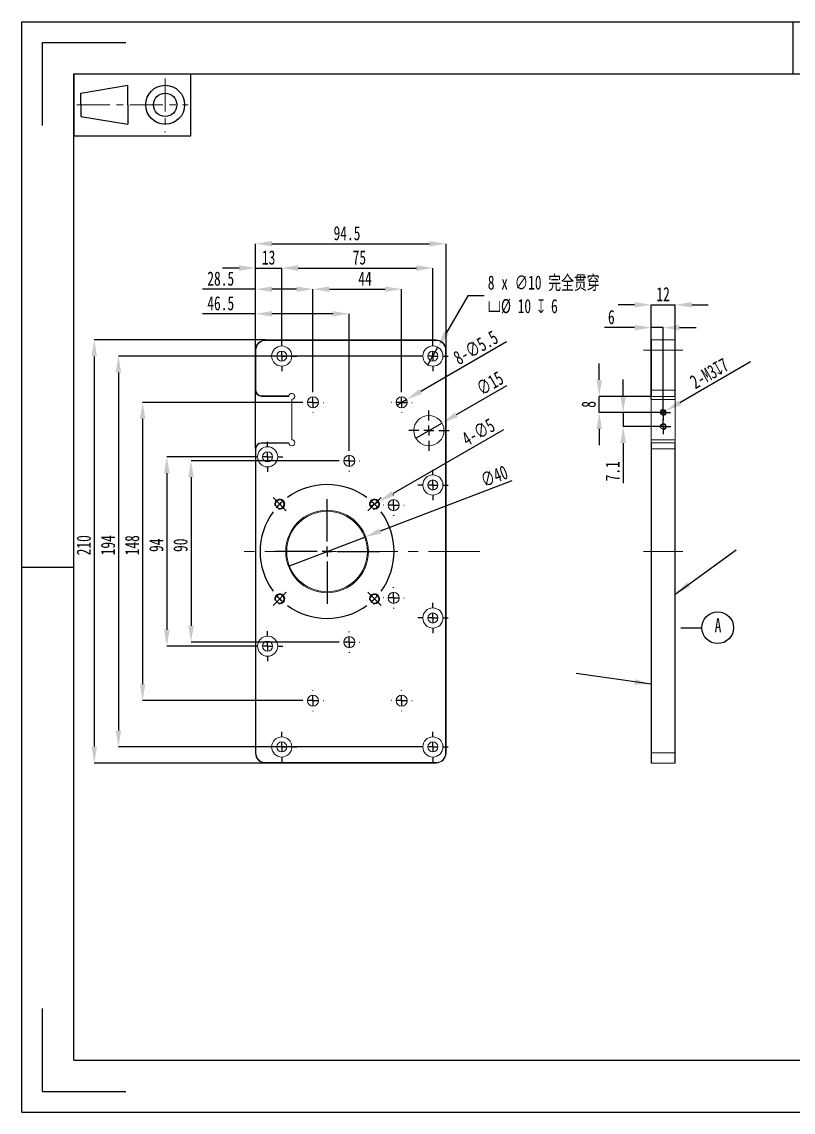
# Model space of a CAD drawing. Header units: millimetres. Extents: x 343 to 726, y -2 to 269.
# Drawn here: x 343.3 to 534.6, y -2 to 268.6 of the extents above; entities that cross this region are included whole.
import ezdxf

# ---------------------------------------------------------------- set-up
doc = ezdxf.new("R2010")
doc.units = ezdxf.units.MM
doc.header["$PDSIZE"] = -1
doc.linetypes.add('CENTER', pattern=[10.16, 6.35, -1.27, 1.27, -1.27])
doc.linetypes.add('CENTERX2', pattern=[20.32, 12.7, -2.54, 2.54, -2.54])
doc.layers.add('DEFAULT_1', color=7, linetype='CENTER', lineweight=18)
doc.layers.add('图框', color=7, linetype='Continuous')
doc.styles.add('SLDTEXTSTYLE4', font='TXT', dxfattribs={"width": 0.7})
doc.dimstyles.new('SLDDIMSTYLE0', dxfattribs={"dimtxt": 3.5, "dimasz": 4.08, "dimexe": 0, "dimexo": 0.0625, "dimgap": 0.875, "dimtad": 2, "dimdec": 1, "dimlfac": 2, "dimrnd": 1e-09, "dimzin": 12, "dimdsep": 46, "dimtxsty": 'SLDTEXTSTYLE4', "dimsah": 1, "dimcen": 0.09, "dimadec": 0, "dimazin": 3, "dimtfac": 1, "dimtdec": 1, "dimtofl": 0, "dimtmove": 0, "dimatfit": 3, "dimfxl": 1, "dimfrac": 2, "dimtolj": 1, "dimtzin": 12, "dimarcsym": 0})
doc.dimstyles.new('SLDDIMSTYLE1', dxfattribs={"dimtxt": 3.5, "dimasz": 4.08, "dimexe": 0, "dimexo": 0.0625, "dimgap": 0.875, "dimtad": 2, "dimdec": 1, "dimlfac": 2, "dimrnd": 1e-09, "dimzin": 12, "dimdsep": 46, "dimtxsty": 'SLDTEXTSTYLE4', "dimsah": 1, "dimcen": 0.09, "dimadec": 0, "dimazin": 3, "dimtfac": 1, "dimtdec": 1, "dimtmove": 0, "dimatfit": 0, "dimfxl": 1, "dimfrac": 2, "dimtolj": 1, "dimtzin": 12, "dimarcsym": 0})
doc.dimstyles.new('SLDDIMSTYLE2', dxfattribs={"dimtxt": 3.5, "dimasz": 4.08, "dimexe": 0, "dimexo": 0.0625, "dimgap": 0.875, "dimtad": 0, "dimtih": 1, "dimtoh": 1, "dimdec": 6, "dimlfac": 2, "dimrnd": 1e-09, "dimzin": 12, "dimdsep": 46, "dimtxsty": 'SLDTEXTSTYLE4', "dimblk1": 'NONE', "dimsah": 1, "dimcen": 0, "dimadec": 0, "dimazin": 3, "dimtfac": 1, "dimtdec": 1, "dimtmove": 0, "dimatfit": 3, "dimldrblk": 'NONE', "dimfxl": 1, "dimfrac": 2, "dimtolj": 1, "dimtzin": 12, "dimarcsym": 0})
doc.dimstyles.new('SLDDIMSTYLE3', dxfattribs={"dimtxt": 3.5, "dimasz": 4.08, "dimexe": 0, "dimexo": 0.0625, "dimgap": 0.875, "dimtad": 2, "dimdec": 1, "dimlfac": 2, "dimrnd": 1e-09, "dimzin": 12, "dimdsep": 46, "dimtxsty": 'SLDTEXTSTYLE4', "dimblk1": 'NONE', "dimsah": 1, "dimcen": 0, "dimadec": 0, "dimazin": 3, "dimtfac": 1, "dimtdec": 1, "dimtmove": 0, "dimatfit": 3, "dimldrblk": 'NONE', "dimfxl": 1, "dimfrac": 2, "dimtolj": 1, "dimtzin": 12, "dimarcsym": 0})
doc.dimstyles.new('SLDDIMSTYLE4', dxfattribs={"dimtxt": 3.5, "dimasz": 4.08, "dimexe": 0, "dimexo": 0.0625, "dimgap": 0.875, "dimtad": 2, "dimdec": 1, "dimlfac": 2, "dimrnd": 1e-09, "dimzin": 12, "dimdsep": 46, "dimtxsty": 'SLDTEXTSTYLE4', "dimblk1": 'NONE', "dimsah": 1, "dimcen": 0, "dimadec": 0, "dimazin": 3, "dimtfac": 1, "dimtdec": 1, "dimtmove": 0, "dimatfit": 3, "dimldrblk": 'NONE', "dimfxl": 1, "dimfrac": 2, "dimtolj": 1, "dimtzin": 12, "dimarcsym": 0})
doc.dimstyles.new('SLDDIMSTYLE5', dxfattribs={"dimtxt": 3.5, "dimasz": 4.08, "dimexe": 0, "dimexo": 0.0625, "dimgap": 0.875, "dimtad": 2, "dimdec": 1, "dimlfac": 2, "dimrnd": 1e-09, "dimzin": 12, "dimdsep": 46, "dimtxsty": 'SLDTEXTSTYLE4', "dimblk1": 'NONE', "dimsah": 1, "dimcen": 0, "dimadec": 0, "dimazin": 3, "dimtfac": 1, "dimtdec": 1, "dimtmove": 0, "dimatfit": 3, "dimldrblk": 'NONE', "dimfxl": 1, "dimfrac": 2, "dimtolj": 1, "dimtzin": 12, "dimarcsym": 0})
doc.dimstyles.new('SLDDIMSTYLE7', dxfattribs={"dimtxt": 0.18, "dimasz": 4.08, "dimexe": 0, "dimexo": 0.0625, "dimgap": 0, "dimtad": 0, "dimtih": 1, "dimtoh": 1, "dimdec": 0, "dimrnd": 1e-09, "dimzin": 0, "dimdsep": 46, "dimtxsty": 'Standard', "dimsah": 1, "dimcen": 0.09, "dimadec": 0, "dimazin": 0, "dimtfac": 4.08, "dimtdec": 0, "dimtofl": 0, "dimtmove": 0, "dimatfit": 3, "dimfxl": 1, "dimfrac": 2, "dimtolj": 1, "dimtzin": 0, "dimarcsym": 0})

# ---------------------------------------------------------------- blocks, each defined once
blk = doc.blocks.new('_D')
at = {"layer": 'Defpoints', "color": 0, "transparency": 16777216}
for p in [(448.49, 213.52), (448.49, 187.14), (401.24, 162.64)]:
    blk.add_point(p, dxfattribs=at)
at = {"layer": '图框', "color": 0, "lineweight": -2, "transparency": 16777216}
for p, q in [((401.24, 162.7), (401.24, 213.52)), ((405.32, 213.52), (444.41, 213.52)), ((448.49, 187.2), (448.49, 213.52))]:
    blk.add_line(p, q, dxfattribs=at)
at = {"layer": '图框', "color": 0, "transparency": 16777216}
for points in [[(405.32, 214.2), (405.32, 212.84), (401.24, 213.52)], [(444.41, 214.2), (444.41, 212.84), (448.49, 213.52)]]:
    blk.add_solid(points, dxfattribs=at)
at = {"layer": '图框', "color": 0, "transparency": 16777216, "insert": (423.93, 217.89), "char_height": 3.5, "attachment_point": 2, "style": 'SLDTEXTSTYLE4'}
blk.add_mtext('\\A1;94.5', dxfattribs=at)
blk = doc.blocks.new('_D_1')
at = {"layer": 'Defpoints', "color": 0, "transparency": 16777216}
for p in [(403.74, 189.64), (361.24, 84.64), (403.74, 84.64)]:
    blk.add_point(p, dxfattribs=at)
at = {"layer": '图框', "color": 0, "lineweight": -2, "transparency": 16777216}
for p, q in [((403.68, 189.64), (361.24, 189.64)), ((361.24, 185.56), (361.24, 88.72)), ((403.68, 84.64), (361.24, 84.64))]:
    blk.add_line(p, q, dxfattribs=at)
at = {"layer": '图框', "color": 0, "transparency": 16777216}
for points in [[(360.56, 185.56), (361.92, 185.56), (361.24, 189.64)], [(360.56, 88.72), (361.92, 88.72), (361.24, 84.64)]]:
    blk.add_solid(points, dxfattribs=at)
at = {"layer": '图框', "color": 0, "transparency": 16777216, "insert": (356.87, 138.69), "char_height": 3.5, "attachment_point": 2, "rotation": 90, "style": 'SLDTEXTSTYLE4'}
blk.add_mtext('\\A1;210', dxfattribs=at)
blk = doc.blocks.new('_D_2')
at = {"layer": 'Defpoints', "color": 0, "transparency": 16777216}
for p in [(441.49, 185.64), (367.24, 88.64), (441.49, 88.64)]:
    blk.add_point(p, dxfattribs=at)
at = {"layer": '图框', "color": 0, "lineweight": -2, "transparency": 16777216}
for p, q in [((441.43, 185.64), (367.24, 185.64)), ((367.24, 181.56), (367.24, 92.72)), ((441.43, 88.64), (367.24, 88.64))]:
    blk.add_line(p, q, dxfattribs=at)
at = {"layer": '图框', "color": 0, "transparency": 16777216}
for points in [[(366.56, 181.56), (367.92, 181.56), (367.24, 185.64)], [(366.56, 92.72), (367.92, 92.72), (367.24, 88.64)]]:
    blk.add_solid(points, dxfattribs=at)
at = {"layer": '图框', "color": 0, "transparency": 16777216, "insert": (362.87, 138.69), "char_height": 3.5, "attachment_point": 2, "rotation": 90, "style": 'SLDTEXTSTYLE4'}
blk.add_mtext('\\A1;194', dxfattribs=at)
blk = doc.blocks.new('_D_3')
at = {"layer": 'Defpoints', "color": 0, "transparency": 16777216}
for p in [(400.49, 160.64), (379.24, 113.64), (400.49, 113.64)]:
    blk.add_point(p, dxfattribs=at)
at = {"layer": '图框', "color": 0, "lineweight": -2, "transparency": 16777216}
for p, q in [((400.43, 160.64), (379.24, 160.64)), ((379.24, 156.56), (379.24, 117.72)), ((400.43, 113.64), (379.24, 113.64))]:
    blk.add_line(p, q, dxfattribs=at)
at = {"layer": '图框', "color": 0, "transparency": 16777216}
for points in [[(378.56, 156.56), (379.92, 156.56), (379.24, 160.64)], [(378.56, 117.72), (379.92, 117.72), (379.24, 113.64)]]:
    blk.add_solid(points, dxfattribs=at)
at = {"layer": '图框', "color": 0, "transparency": 16777216, "insert": (374.87, 138.69), "char_height": 3.5, "attachment_point": 2, "rotation": 90, "style": 'SLDTEXTSTYLE4'}
blk.add_mtext('\\A1;94', dxfattribs=at)
blk = doc.blocks.new('_D_4')
at = {"layer": 'Defpoints', "color": 0, "transparency": 16777216}
for p in [(412.87, 174.14), (373.24, 100.14), (412.87, 100.14)]:
    blk.add_point(p, dxfattribs=at)
at = {"layer": '图框', "color": 0, "lineweight": -2, "transparency": 16777216}
for p, q in [((412.8, 174.14), (373.24, 174.14)), ((373.24, 170.06), (373.24, 104.22)), ((412.8, 100.14), (373.24, 100.14))]:
    blk.add_line(p, q, dxfattribs=at)
at = {"layer": '图框', "color": 0, "transparency": 16777216}
for points in [[(372.56, 170.06), (373.92, 170.06), (373.24, 174.14)], [(372.56, 104.22), (373.92, 104.22), (373.24, 100.14)]]:
    blk.add_solid(points, dxfattribs=at)
at = {"layer": '图框', "color": 0, "transparency": 16777216, "insert": (368.87, 138.69), "char_height": 3.5, "attachment_point": 2, "rotation": 90, "style": 'SLDTEXTSTYLE4'}
blk.add_mtext('\\A1;148', dxfattribs=at)
blk = doc.blocks.new('_D_5')
at = {"layer": 'Defpoints', "color": 0, "transparency": 16777216}
for p in [(421.87, 159.64), (385.24, 114.64), (421.87, 114.64)]:
    blk.add_point(p, dxfattribs=at)
at = {"layer": '图框', "color": 0, "lineweight": -2, "transparency": 16777216}
for p, q in [((421.8, 159.64), (385.24, 159.64)), ((385.24, 155.56), (385.24, 118.72)), ((421.8, 114.64), (385.24, 114.64))]:
    blk.add_line(p, q, dxfattribs=at)
at = {"layer": '图框', "color": 0, "transparency": 16777216}
for points in [[(384.56, 155.56), (385.92, 155.56), (385.24, 159.64)], [(384.56, 118.72), (385.92, 118.72), (385.24, 114.64)]]:
    blk.add_solid(points, dxfattribs=at)
at = {"layer": '图框', "color": 0, "transparency": 16777216, "insert": (380.87, 138.69), "char_height": 3.5, "attachment_point": 2, "rotation": 90, "style": 'SLDTEXTSTYLE4'}
blk.add_mtext('\\A1;90', dxfattribs=at)
blk = doc.blocks.new('_D_6')
at = {"layer": 'Defpoints', "color": 0, "transparency": 16777216}
for p in [(407.74, 207.48), (401.24, 187.14), (407.74, 189.39)]:
    blk.add_point(p, dxfattribs=at)
at = {"layer": '图框', "color": 0, "lineweight": -2, "transparency": 16777216}
for p, q in [((397.16, 207.48), (393.08, 207.48)), ((401.24, 187.2), (401.24, 207.48)), ((401.24, 207.48), (407.74, 207.48)), ((407.74, 189.45), (407.74, 207.48)), ((411.82, 207.48), (415.9, 207.48))]:
    blk.add_line(p, q, dxfattribs=at)
at = {"layer": '图框', "color": 0, "transparency": 16777216}
for points in [[(397.16, 208.16), (397.16, 206.8), (401.24, 207.48)], [(411.82, 208.16), (411.82, 206.8), (407.74, 207.48)]]:
    blk.add_solid(points, dxfattribs=at)
at = {"layer": '图框', "color": 0, "transparency": 16777216, "insert": (404.49, 211.86), "char_height": 3.5, "attachment_point": 2, "style": 'SLDTEXTSTYLE4'}
blk.add_mtext('\\A1;13', dxfattribs=at)
blk = doc.blocks.new('_D_7')
at = {"layer": 'Defpoints', "color": 0, "transparency": 16777216}
for p in [(445.24, 207.48), (407.74, 189.39), (445.24, 189.39)]:
    blk.add_point(p, dxfattribs=at)
at = {"layer": '图框', "color": 0, "lineweight": -2, "transparency": 16777216}
for p, q in [((407.74, 189.45), (407.74, 207.48)), ((411.82, 207.48), (441.16, 207.48)), ((445.24, 189.45), (445.24, 207.48))]:
    blk.add_line(p, q, dxfattribs=at)
at = {"layer": '图框', "color": 0, "transparency": 16777216}
for points in [[(411.82, 208.16), (411.82, 206.8), (407.74, 207.48)], [(441.16, 208.16), (441.16, 206.8), (445.24, 207.48)]]:
    blk.add_solid(points, dxfattribs=at)
at = {"layer": '图框', "color": 0, "transparency": 16777216, "insert": (427, 211.86), "char_height": 3.5, "attachment_point": 2, "style": 'SLDTEXTSTYLE4'}
blk.add_mtext('\\A1;75', dxfattribs=at)
blk = doc.blocks.new('_D_8')
at = {"layer": 'Defpoints', "color": 0, "transparency": 16777216}
for p in [(415.49, 202.24), (401.24, 187.14), (415.49, 176.77)]:
    blk.add_point(p, dxfattribs=at)
at = {"layer": '图框', "color": 0, "lineweight": -2, "transparency": 16777216}
for p, q in [((401.24, 202.24), (388.06, 202.24)), ((401.24, 187.2), (401.24, 202.24)), ((411.41, 202.24), (405.32, 202.24)), ((415.49, 176.83), (415.49, 202.24))]:
    blk.add_line(p, q, dxfattribs=at)
at = {"layer": '图框', "color": 0, "transparency": 16777216}
for points in [[(405.32, 202.92), (405.32, 201.56), (401.24, 202.24)], [(411.41, 202.92), (411.41, 201.56), (415.49, 202.24)]]:
    blk.add_solid(points, dxfattribs=at)
at = {"layer": '图框', "color": 0, "transparency": 16777216, "insert": (392.61, 206.62), "char_height": 3.5, "attachment_point": 2, "style": 'SLDTEXTSTYLE4'}
blk.add_mtext('\\A1;28.5', dxfattribs=at)
blk = doc.blocks.new('_D_9')
at = {"layer": 'Defpoints', "color": 0, "transparency": 16777216}
for p in [(437.49, 202.24), (415.49, 176.77), (437.49, 176.77)]:
    blk.add_point(p, dxfattribs=at)
at = {"layer": '图框', "color": 0, "lineweight": -2, "transparency": 16777216}
for p, q in [((415.49, 176.83), (415.49, 202.24)), ((419.57, 202.24), (433.41, 202.24)), ((437.49, 176.83), (437.49, 202.24))]:
    blk.add_line(p, q, dxfattribs=at)
at = {"layer": '图框', "color": 0, "transparency": 16777216}
for points in [[(419.57, 202.92), (419.57, 201.56), (415.49, 202.24)], [(433.41, 202.92), (433.41, 201.56), (437.49, 202.24)]]:
    blk.add_solid(points, dxfattribs=at)
at = {"layer": '图框', "color": 0, "transparency": 16777216, "insert": (428.4, 206.62), "char_height": 3.5, "attachment_point": 2, "style": 'SLDTEXTSTYLE4'}
blk.add_mtext('\\A1;44', dxfattribs=at)
blk = doc.blocks.new('_D_10')
at = {"layer": 'Defpoints', "color": 0, "transparency": 16777216}
for p in [(424.49, 196.13), (401.24, 187.14), (424.49, 162.27)]:
    blk.add_point(p, dxfattribs=at)
at = {"layer": '图框', "color": 0, "lineweight": -2, "transparency": 16777216}
for p, q in [((401.24, 196.13), (388.06, 196.13)), ((401.24, 187.2), (401.24, 196.13)), ((420.41, 196.13), (405.32, 196.13)), ((424.49, 162.33), (424.49, 196.13))]:
    blk.add_line(p, q, dxfattribs=at)
at = {"layer": '图框', "color": 0, "transparency": 16777216}
for points in [[(405.32, 196.81), (405.32, 195.45), (401.24, 196.13)], [(420.41, 196.81), (420.41, 195.45), (424.49, 196.13)]]:
    blk.add_solid(points, dxfattribs=at)
at = {"layer": '图框', "color": 0, "transparency": 16777216, "insert": (392.61, 200.51), "char_height": 3.5, "attachment_point": 2, "style": 'SLDTEXTSTYLE4'}
blk.add_mtext('\\A1;46.5', dxfattribs=at)
blk = doc.blocks.new('_D_11')
at = {"layer": 'Defpoints', "color": 0, "transparency": 16777216}
for p in [(446.49, 187.81), (443.99, 183.48)]:
    blk.add_point(p, dxfattribs=at)
at = {"layer": '图框', "color": 0, "lineweight": -2, "transparency": 16777216}
for p, q in [((453.9, 200.62), (448.54, 191.34)), ((457.98, 200.62), (453.9, 200.62)), ((443.99, 183.48), (446.49, 187.81))]:
    blk.add_line(p, q, dxfattribs=at)
at = {"layer": '图框', "color": 0, "transparency": 16777216}
blk.add_solid([(447.95, 191.68), (449.12, 191), (446.49, 187.81)], dxfattribs=at)
at = {"layer": '图框', "color": 0, "transparency": 16777216, "insert": (458.86, 205.63), "char_height": 3.5, "attachment_point": 1, "style": 'SLDTEXTSTYLE4'}
blk.add_mtext('\\A1;8 x ∅10 完全贯穿\\P{\\fGDT;v}%%c 10 {\\fGDT;x} 6\\P', dxfattribs=at)
blk = doc.blocks.new('_NONE')
blk = doc.blocks.new('_D_12')
at = {"layer": 'Defpoints', "color": 0, "transparency": 16777216}
for p in [(436.3, 173.45), (438.68, 174.83)]:
    blk.add_point(p, dxfattribs=at)
at = {"layer": '图框', "color": 0, "lineweight": -2, "transparency": 16777216}
for p, q in [((463.49, 189.15), (442.22, 176.87)), ((436.3, 173.45), (438.68, 174.83))]:
    blk.add_line(p, q, dxfattribs=at)
at = {"layer": '图框', "color": 0, "transparency": 16777216}
blk.add_solid([(441.88, 177.46), (442.56, 176.28), (438.68, 174.83)], dxfattribs=at)
at = {"layer": '图框', "color": 0, "transparency": 16777216, "insert": (449.93, 186.38), "char_height": 3.5, "attachment_point": 1, "rotation": 30, "style": 'SLDTEXTSTYLE4'}
blk.add_mtext('\\A1;8-∅5.5', dxfattribs=at)
blk = doc.blocks.new('_D_13')
at = {"layer": 'Defpoints', "color": 0, "transparency": 16777216}
for p in [(428.33, 140.72), (409.65, 133.56)]:
    blk.add_point(p, dxfattribs=at)
at = {"layer": '图框', "color": 0, "lineweight": -2, "transparency": 16777216}
for p, q in [((464.82, 154.71), (432.14, 142.18)), ((409.65, 133.56), (428.33, 140.72))]:
    blk.add_line(p, q, dxfattribs=at)
at = {"layer": '图框', "color": 0, "transparency": 16777216}
blk.add_solid([(431.9, 142.82), (432.38, 141.55), (428.33, 140.72)], dxfattribs=at)
at = {"layer": '图框', "color": 0, "transparency": 16777216, "insert": (456.71, 156.29), "char_height": 3.5, "attachment_point": 1, "rotation": 20.9775, "style": 'SLDTEXTSTYLE4'}
blk.add_mtext('\\A1;∅40', dxfattribs=at)
blk = doc.blocks.new('_D_14')
at = {"layer": 'Defpoints', "color": 0, "transparency": 16777216}
for p in [(431.82, 149.52), (429.66, 148.27)]:
    blk.add_point(p, dxfattribs=at)
at = {"layer": '图框', "color": 0, "lineweight": -2, "transparency": 16777216}
for p, q in [((462.75, 167.37), (435.36, 151.56)), ((429.66, 148.27), (431.82, 149.52))]:
    blk.add_line(p, q, dxfattribs=at)
at = {"layer": '图框', "color": 0, "transparency": 16777216}
blk.add_solid([(435.02, 152.15), (435.7, 150.97), (431.82, 149.52)], dxfattribs=at)
at = {"layer": '图框', "color": 0, "transparency": 16777216, "insert": (452.03, 166.23), "char_height": 3.5, "attachment_point": 1, "rotation": 30, "style": 'SLDTEXTSTYLE4'}
blk.add_mtext('\\A1;4-∅5', dxfattribs=at)
blk = doc.blocks.new('_D_15')
at = {"layer": 'Defpoints', "color": 0, "transparency": 16777216}
for p in [(447.49, 169.02), (440.99, 165.27)]:
    blk.add_point(p, dxfattribs=at)
at = {"layer": '图框', "color": 0, "lineweight": -2, "transparency": 16777216}
for p, q in [((463.52, 178.27), (451.02, 171.06)), ((440.99, 165.27), (447.49, 169.02))]:
    blk.add_line(p, q, dxfattribs=at)
at = {"layer": '图框', "color": 0, "transparency": 16777216}
blk.add_solid([(450.68, 171.65), (451.36, 170.47), (447.49, 169.02)], dxfattribs=at)
at = {"layer": '图框', "color": 0, "transparency": 16777216, "insert": (455.62, 178.76), "char_height": 3.5, "attachment_point": 1, "rotation": 30, "style": 'SLDTEXTSTYLE4'}
blk.add_mtext('\\A1;∅15', dxfattribs=at)
blk = doc.blocks.new('SW_CENTERMARKSYMBOL_0')
at = {"layer": '图框', "color": 0}
for p, q in [((-24.38, 24.38), (-25.13, 25.13)), ((-23.5, 23.5), (-24.38, 24.38)), ((-11.75, 14.25), (-11.75, 24.75)), ((0, 23.5), (0.88, 24.38)), ((0.88, 24.38), (1.63, 25.13)), ((-23.5, 23.5), (-22.62, 22.62)), ((-22.62, 22.62), (-21.87, 21.87)), ((-0.88, 22.62), (-1.63, 21.87)), ((0, 23.5), (-0.88, 22.62)), ((-14.25, 11.75), (-24.75, 11.75)), ((-11.75, 11.75), (-13, 11.75)), ((-11.75, 11.75), (-11.75, 13)), ((-11.75, 11.75), (-11.75, 10.5)), ((-11.75, 11.75), (-10.5, 11.75)), ((-9.25, 11.75), (1.25, 11.75)), ((-11.75, 9.25), (-11.75, -1.25)), ((-23.5, 0), (-22.62, 0.88)), ((-22.62, 0.88), (-21.87, 1.63)), ((-0.88, 0.88), (-1.63, 1.63)), ((0, 0), (-0.88, 0.88)), ((0, 0), (0.88, -0.88)), ((-24.38, -0.88), (-25.13, -1.63)), ((-23.5, 0), (-24.38, -0.88)), ((0.88, -0.88), (1.63, -1.63))]:
    blk.add_line(p, q, dxfattribs=at)
for start, end in [(53.62, 126.38), (135, 139.31), (130.69, 135), (45, 49.31), (40.69, 45), (143.62, 216.38), (323.62, 36.38), (220.69, 225), (310.69, 315), (315, 319.31), (225, 229.31), (233.62, 306.38)]:
    blk.add_arc((-11.75, 11.75), 16.62, start, end, dxfattribs=at)
blk = doc.blocks.new('SW_CENTERMARKSYMBOL_1')
at = {"layer": '图框', "color": 0}
for p, q in [((-2.5, 0), (-2.625, 0)), ((0, 0), (-1.25, 0)), ((0, 2.5), (0, 2.625)), ((0, 0), (0, 1.25)), ((0, 0), (0, -1.25)), ((0, 0), (1.25, 0)), ((2.5, 0), (2.625, 0)), ((0, -2.5), (0, -2.625))]:
    blk.add_line(p, q, dxfattribs=at)
blk = doc.blocks.new('SW_CENTERMARKSYMBOL_2')
at = {"layer": '图框', "color": 0}
for p, q in [((-2.5, 0), (-2.625, 0)), ((0, 0), (-1.25, 0)), ((0, 2.5), (0, 2.625)), ((0, 0), (0, 1.25)), ((0, 0), (0, -1.25)), ((0, 0), (1.25, 0)), ((2.5, 0), (2.625, 0)), ((0, -2.5), (0, -2.625))]:
    blk.add_line(p, q, dxfattribs=at)
blk = doc.blocks.new('SW_CENTERMARKSYMBOL_3')
at = {"layer": '图框', "color": 0}
for p, q in [((-2.5, 0), (-2.625, 0)), ((0, 0), (-1.25, 0)), ((0, 2.5), (0, 2.625)), ((0, 0), (0, 1.25)), ((0, 0), (0, -1.25)), ((0, 0), (1.25, 0)), ((2.5, 0), (2.625, 0)), ((0, -2.5), (0, -2.625))]:
    blk.add_line(p, q, dxfattribs=at)
blk = doc.blocks.new('SW_CENTERMARKSYMBOL_4')
at = {"layer": '图框', "color": 0}
for p, q in [((-2.5, 0), (-2.625, 0)), ((0, 0), (-1.25, 0)), ((0, 2.5), (0, 2.625)), ((0, 0), (0, 1.25)), ((0, 0), (0, -1.25)), ((0, 0), (1.25, 0)), ((2.5, 0), (2.625, 0)), ((0, -2.5), (0, -2.625))]:
    blk.add_line(p, q, dxfattribs=at)
blk = doc.blocks.new('SW_CENTERMARKSYMBOL_5')
at = {"layer": '图框', "color": 0}
for p, q in [((-2.5, 0), (-2.625, 0)), ((0, 0), (-1.25, 0)), ((0, 2.5), (0, 2.625)), ((0, 0), (0, 1.25)), ((0, 0), (0, -1.25)), ((0, 0), (1.25, 0)), ((2.5, 0), (2.625, 0)), ((0, -2.5), (0, -2.625))]:
    blk.add_line(p, q, dxfattribs=at)
blk = doc.blocks.new('SW_CENTERMARKSYMBOL_6')
at = {"layer": '图框', "color": 0}
for p, q in [((-2.5, 0), (-2.625, 0)), ((0, 0), (-1.25, 0)), ((0, 2.5), (0, 2.625)), ((0, 0), (0, 1.25)), ((0, 0), (0, -1.25)), ((0, 0), (1.25, 0)), ((2.5, 0), (2.625, 0)), ((0, -2.5), (0, -2.625))]:
    blk.add_line(p, q, dxfattribs=at)
blk = doc.blocks.new('SW_CENTERMARKSYMBOL_7')
at = {"layer": '图框', "color": 0}
for p, q in [((-2.5, 0), (-2.625, 0)), ((0, 0), (-1.25, 0)), ((0, 2.5), (0, 2.625)), ((0, 0), (0, 1.25)), ((0, 0), (0, -1.25)), ((0, 0), (1.25, 0)), ((2.5, 0), (2.625, 0)), ((0, -2.5), (0, -2.625))]:
    blk.add_line(p, q, dxfattribs=at)
blk = doc.blocks.new('SW_CENTERMARKSYMBOL_8')
at = {"layer": '图框', "color": 0}
for p, q in [((-2.5, 0), (-2.625, 0)), ((0, 0), (-1.25, 0)), ((0, 2.5), (0, 2.625)), ((0, 0), (0, 1.25)), ((0, 0), (0, -1.25)), ((0, 0), (1.25, 0)), ((2.5, 0), (2.625, 0)), ((0, -2.5), (0, -2.625))]:
    blk.add_line(p, q, dxfattribs=at)
blk = doc.blocks.new('SW_CENTERMARKSYMBOL_9')
at = {"layer": '图框', "color": 0}
for p, q in [((0, 2.5), (0, 11.25)), ((-2.5, 0), (-11.25, 0)), ((0, 0), (-1.25, 0)), ((0, 0), (0, 1.25)), ((0, 0), (0, -1.25)), ((0, 0), (1.25, 0)), ((2.5, 0), (11.25, 0)), ((0, -2.5), (0, -11.25))]:
    blk.add_line(p, q, dxfattribs=at)
blk = doc.blocks.new('SW_CENTERMARKSYMBOL_10')
at = {"layer": '图框', "color": 0}
for p, q in [((0, 2.5), (0, 3.75)), ((-2.5, 0), (-3.75, 0)), ((0, 0), (-1.25, 0)), ((0, 0), (0, 1.25)), ((0, 0), (0, -1.25)), ((0, 0), (1.25, 0)), ((2.5, 0), (3.75, 0)), ((0, -2.5), (0, -3.75))]:
    blk.add_line(p, q, dxfattribs=at)
blk = doc.blocks.new('SW_CENTERMARKSYMBOL_11')
at = {"layer": '图框', "color": 0}
for p, q in [((0, 2.5), (0, 3.75)), ((-2.5, 0), (-3.75, 0)), ((0, 0), (-1.25, 0)), ((0, 0), (0, 1.25)), ((0, 0), (0, -1.25)), ((0, 0), (1.25, 0)), ((2.5, 0), (3.75, 0)), ((0, -2.5), (0, -3.75))]:
    blk.add_line(p, q, dxfattribs=at)
blk = doc.blocks.new('SW_CENTERMARKSYMBOL_12')
at = {"layer": '图框', "color": 0}
for p, q in [((0, 2.5), (0, 3.75)), ((-2.5, 0), (-3.75, 0)), ((0, 0), (-1.25, 0)), ((0, 0), (0, 1.25)), ((0, 0), (0, -1.25)), ((0, 0), (1.25, 0)), ((2.5, 0), (3.75, 0)), ((0, -2.5), (0, -3.75))]:
    blk.add_line(p, q, dxfattribs=at)
blk = doc.blocks.new('SW_CENTERMARKSYMBOL_13')
at = {"layer": '图框', "color": 0}
for p, q in [((0, 2.5), (0, 3.75)), ((-2.5, 0), (-3.75, 0)), ((0, 0), (-1.25, 0)), ((0, 0), (0, 1.25)), ((0, 0), (0, -1.25)), ((0, 0), (1.25, 0)), ((2.5, 0), (3.75, 0)), ((0, -2.5), (0, -3.75))]:
    blk.add_line(p, q, dxfattribs=at)
blk = doc.blocks.new('SW_CENTERMARKSYMBOL_14')
at = {"layer": '图框', "color": 0}
for p, q in [((0, 2.5), (0, 3.75)), ((-2.5, 0), (-3.75, 0)), ((0, 0), (-1.25, 0)), ((0, 0), (0, 1.25)), ((0, 0), (0, -1.25)), ((0, 0), (1.25, 0)), ((2.5, 0), (3.75, 0)), ((0, -2.5), (0, -3.75))]:
    blk.add_line(p, q, dxfattribs=at)
blk = doc.blocks.new('SW_CENTERMARKSYMBOL_15')
at = {"layer": '图框', "color": 0}
for p, q in [((0, 2.5), (0, 3.75)), ((-2.5, 0), (-3.75, 0)), ((0, 0), (-1.25, 0)), ((0, 0), (0, 1.25)), ((0, 0), (0, -1.25)), ((0, 0), (1.25, 0)), ((2.5, 0), (3.75, 0)), ((0, -2.5), (0, -3.75))]:
    blk.add_line(p, q, dxfattribs=at)
blk = doc.blocks.new('SW_CENTERMARKSYMBOL_16')
at = {"layer": '图框', "color": 0}
for p, q in [((0, 2.5), (0, 3.75)), ((-2.5, 0), (-3.75, 0)), ((0, 0), (-1.25, 0)), ((0, 0), (0, 1.25)), ((0, 0), (0, -1.25)), ((0, 0), (1.25, 0)), ((2.5, 0), (3.75, 0)), ((0, -2.5), (0, -3.75))]:
    blk.add_line(p, q, dxfattribs=at)
blk = doc.blocks.new('SW_CENTERMARKSYMBOL_17')
at = {"layer": '图框', "color": 0}
for p, q in [((0, 2.5), (0, 3.75)), ((-2.5, 0), (-3.75, 0)), ((0, 0), (-1.25, 0)), ((0, 0), (0, 1.25)), ((0, 0), (0, -1.25)), ((0, 0), (1.25, 0)), ((2.5, 0), (3.75, 0)), ((0, -2.5), (0, -3.75))]:
    blk.add_line(p, q, dxfattribs=at)
blk = doc.blocks.new('SW_CENTERMARKSYMBOL_18')
at = {"layer": '图框', "color": 0}
for p, q in [((0, 2.5), (0, 5)), ((-2.5, 0), (-5, 0)), ((0, 0), (-1.25, 0)), ((0, 0), (0, 1.25)), ((0, 0), (0, -1.25)), ((0, 0), (1.25, 0)), ((2.5, 0), (5, 0)), ((0, -2.5), (0, -5))]:
    blk.add_line(p, q, dxfattribs=at)
blk = doc.blocks.new('_D_16')
at = {"layer": 'Defpoints', "color": 0, "transparency": 16777216}
for p in [(505.35, 198.37), (499.35, 187.14), (505.35, 187.14)]:
    blk.add_point(p, dxfattribs=at)
at = {"layer": '图框', "color": 0, "lineweight": -2, "transparency": 16777216}
for p, q in [((495.27, 198.37), (491.19, 198.37)), ((499.35, 187.2), (499.35, 198.37)), ((499.35, 198.37), (505.35, 198.37)), ((505.35, 187.2), (505.35, 198.37)), ((509.43, 198.37), (513.51, 198.37))]:
    blk.add_line(p, q, dxfattribs=at)
at = {"layer": '图框', "color": 0, "transparency": 16777216}
for points in [[(495.27, 199.05), (495.27, 197.69), (499.35, 198.37)], [(509.43, 199.05), (509.43, 197.69), (505.35, 198.37)]]:
    blk.add_solid(points, dxfattribs=at)
at = {"layer": '图框', "color": 0, "transparency": 16777216, "insert": (502.35, 202.75), "char_height": 3.5, "attachment_point": 2, "style": 'SLDTEXTSTYLE4'}
blk.add_mtext('\\A1;12', dxfattribs=at)
blk = doc.blocks.new('_D_17')
at = {"layer": 'Defpoints', "color": 0, "transparency": 16777216}
for p in [(486.5, 175.64), (499.45, 175.64), (502.35, 171.65)]:
    blk.add_point(p, dxfattribs=at)
at = {"layer": '图框', "color": 0, "lineweight": -2, "transparency": 16777216}
for p, q in [((486.5, 179.72), (486.5, 183.8)), ((499.39, 175.64), (486.5, 175.64)), ((486.5, 171.65), (486.5, 175.64)), ((502.29, 171.65), (486.5, 171.65)), ((486.5, 167.57), (486.5, 163.49))]:
    blk.add_line(p, q, dxfattribs=at)
at = {"layer": '图框', "color": 0, "transparency": 16777216}
for points in [[(485.82, 179.72), (487.18, 179.72), (486.5, 175.64)], [(485.82, 167.57), (487.18, 167.57), (486.5, 171.65)]]:
    blk.add_solid(points, dxfattribs=at)
at = {"layer": '图框', "color": 0, "transparency": 16777216, "insert": (482.12, 173.65), "char_height": 3.5, "attachment_point": 2, "rotation": 90, "style": 'SLDTEXTSTYLE4'}
blk.add_mtext('\\A1;8', dxfattribs=at)
blk = doc.blocks.new('_D_18')
at = {"layer": 'Defpoints', "color": 0, "transparency": 16777216}
for p in [(492.43, 171.65), (502.35, 171.65), (502.35, 168.13)]:
    blk.add_point(p, dxfattribs=at)
at = {"layer": '图框', "color": 0, "lineweight": -2, "transparency": 16777216}
for p, q in [((492.43, 175.73), (492.43, 179.81)), ((502.29, 171.65), (492.43, 171.65)), ((492.43, 171.65), (492.43, 168.13)), ((502.29, 168.13), (492.43, 168.13)), ((492.43, 164.05), (492.43, 154.14))]:
    blk.add_line(p, q, dxfattribs=at)
at = {"layer": '图框', "color": 0, "transparency": 16777216}
for points in [[(491.75, 175.73), (493.11, 175.73), (492.43, 171.65)], [(491.75, 164.05), (493.11, 164.05), (492.43, 168.13)]]:
    blk.add_solid(points, dxfattribs=at)
at = {"layer": '图框', "color": 0, "transparency": 16777216, "insert": (488.05, 157.05), "char_height": 3.5, "attachment_point": 2, "rotation": 90, "style": 'SLDTEXTSTYLE4'}
blk.add_mtext('\\A1;7.1', dxfattribs=at)
blk = doc.blocks.new('_D_19')
at = {"layer": 'Defpoints', "color": 0, "transparency": 16777216}
for p in [(502.35, 192.71), (499.35, 174.89), (502.35, 171.65)]:
    blk.add_point(p, dxfattribs=at)
at = {"layer": '图框', "color": 0, "lineweight": -2, "transparency": 16777216}
for p, q in [((495.27, 192.71), (487.81, 192.71)), ((499.35, 174.95), (499.35, 192.71)), ((502.35, 192.71), (499.35, 192.71)), ((502.35, 171.72), (502.35, 192.71)), ((506.43, 192.71), (510.51, 192.71))]:
    blk.add_line(p, q, dxfattribs=at)
at = {"layer": '图框', "color": 0, "transparency": 16777216}
for points in [[(495.27, 193.39), (495.27, 192.03), (499.35, 192.71)], [(506.43, 193.39), (506.43, 192.03), (502.35, 192.71)]]:
    blk.add_solid(points, dxfattribs=at)
at = {"layer": '图框', "color": 0, "transparency": 16777216, "insert": (489.5, 197.09), "char_height": 3.5, "attachment_point": 2, "style": 'SLDTEXTSTYLE4'}
blk.add_mtext('\\A1;6', dxfattribs=at)
blk = doc.blocks.new('_D_20')
at = {"layer": 'Defpoints', "color": 0, "transparency": 16777216}
for p in [(501.7, 171.28), (503, 172.03)]:
    blk.add_point(p, dxfattribs=at)
at = {"layer": '图框', "color": 0, "lineweight": -2, "transparency": 16777216}
for p, q in [((524.03, 184.17), (506.53, 174.07)), ((501.7, 171.28), (503, 172.03))]:
    blk.add_line(p, q, dxfattribs=at)
at = {"layer": '图框', "color": 0, "transparency": 16777216}
blk.add_solid([(506.19, 174.66), (506.87, 173.48), (503, 172.03)], dxfattribs=at)
at = {"layer": '图框', "color": 0, "transparency": 16777216, "insert": (508.6, 180.4), "char_height": 3.5, "attachment_point": 1, "rotation": 30, "style": 'SLDTEXTSTYLE4'}
blk.add_mtext('\\A1;2-M3{\\fGDT;x}7', dxfattribs=at)
blk = doc.blocks.new('SW_CENTERMARKSYMBOL_19')
at = {"layer": '图框', "color": 0}
for p, q in [((-1.25, 0), (-1.86, 0)), ((0, 0), (-1.25, 0)), ((0, 1.25), (0, 1.86)), ((0, 0), (0, 1.25)), ((0, 0), (0, -1.25)), ((0, 0), (1.25, 0)), ((1.25, 0), (1.86, 0)), ((0, -1.25), (0, -1.86))]:
    blk.add_line(p, q, dxfattribs=at)
blk = doc.blocks.new('SW_CENTERMARKSYMBOL_20')
at = {"layer": '图框', "color": 0}
for p, q in [((-1.25, 0), (-1.875, 0)), ((0, 0), (-1.25, 0)), ((0, 1.25), (0, 1.875)), ((0, 0), (0, 1.25)), ((0, 0), (0, -1.25)), ((0, 0), (1.25, 0)), ((1.25, 0), (1.875, 0)), ((0, -1.25), (0, -1.875))]:
    blk.add_line(p, q, dxfattribs=at)
blk = doc.blocks.new('SW_DATUMTAG_0')
at = {"layer": '图框', "color": 0}
blk.add_line((-8.35, 2.17), (-3.17, 2.17), dxfattribs=at)
blk.add_circle((0.77, 2.17), 3.94, dxfattribs=at)
at = {"layer": '图框', "color": 0, "insert": (0, 4.51), "char_height": 3.5, "attachment_point": 1, "style": 'SLDTEXTSTYLE4'}
blk.add_mtext('A', dxfattribs=at)
blk = doc.blocks.new('96_1')
at = {"color": 7, "linetype": 'Continuous'}
for p, q in [((-11.25, 6), (-11.25, -6)), ((11.25, -6), (11.25, 6)), ((-9.93, 2.25), (-0.82, 3.75)), ((-9.93, 0), (-9.93, 2.25)), ((-0.82, 0), (-0.82, 3.75)), ((-9.93, 0), (-9.93, -2.25)), ((-0.82, 0), (-0.82, -3.75)), ((-9.93, -2.25), (-0.82, -3.75)), ((-11.25, -6), (11.25, -6))]:
    blk.add_line(p, q, dxfattribs=at)
for radius in [3.75, 2.25]:
    blk.add_circle((6.34, 0), radius, dxfattribs=at)
at = {"layer": 'DEFAULT_1', "color": 1, "linetype": 'CENTER'}
for p, q in [((6.34, 5.05), (6.34, -5.36)), ((-10.64, 0), (10.74, 0))]:
    blk.add_line(p, q, dxfattribs=at)

msp = doc.modelspace()

# ---------------------------------------------------------------- linework, layer by layer
at = {"color": 7, "linetype": 'Continuous'}
for p, q in [((343.2676861, -1.99536456), (343.2676861, 268.5895134)), ((343.2676861, 268.5895134), (725.9520135, 268.5895134)), ((534.6098498, 255.70451921), (534.6098498, 268.5895134)), ((348.42168377, 242.81952503), (348.42168377, 263.43551573)), ((348.42168377, 263.43551573), (369.03767447, 263.43551573)), ((356.15268028, 10.88962963), (356.15268028, 255.70451921)), ((356.15268028, 255.70451921), (713.06701932, 255.70451921)), ((343.2676861, 133.29707442), (356.15268028, 133.29707442)), ((348.42168377, 3.15863311), (348.42168377, 23.77462382)), ((356.15268028, 10.88962963), (713.06701932, 10.88962963)), ((348.42168377, 3.15863311), (369.03767447, 3.15863311)), ((343.2676861, -1.99536456), (725.9520135, -1.99536456))]:
    msp.add_line(p, q, dxfattribs=at)
at = {"color": 7, "linetype": 'Continuous', "lineweight": 15}
for p, q in [((403.7416489, 189.54164266), (403.7416489, 189.64164266)), ((403.7416489, 189.64164266), (445.9916489, 189.64164266)), ((445.9916489, 189.54164266), (403.7416489, 189.54164266)), ((445.9916489, 189.54164266), (445.9916489, 189.64164266)), ((499.35155534, 187.14164266), (499.35155534, 189.54164266)), ((499.45155534, 189.64164266), (499.45155534, 187.14164266)), ((505.25155534, 189.64164266), (499.45155534, 189.64164266)), ((505.25155534, 187.14164266), (505.25155534, 189.64164266)), ((505.35155534, 189.54164266), (505.35155534, 187.14164266)), ((401.2416489, 177.14164266), (401.2416489, 187.14164266)), ((401.3416489, 187.14164266), (401.2416489, 187.14164266)), ((401.3416489, 187.14164266), (401.3416489, 177.14164266)), ((448.3916489, 87.14164266), (448.3916489, 187.14164266)), ((448.3916489, 187.14164266), (448.4916489, 187.14164266)), ((448.4916489, 187.14164266), (448.4916489, 87.14164266)), ((499.35155534, 187.14164266), (499.45155534, 187.14164266)), ((499.35155534, 177.14164266), (499.35155534, 187.14164266)), ((505.25155534, 187.14164266), (499.45155534, 187.14164266)), ((499.45155534, 187.14164266), (499.45155534, 177.14164266)), ((505.35155534, 187.14164266), (505.25155534, 187.14164266)), ((505.25155534, 177.14164266), (505.25155534, 187.14164266)), ((505.35155534, 187.14164266), (505.35155534, 177.14164266)), ((401.3416489, 177.14164266), (401.2416489, 177.14164266)), ((499.35155534, 177.14164266), (499.45155534, 177.14164266)), ((499.35155534, 175.74164266), (499.35155534, 177.14164266)), ((499.45155534, 177.14164266), (505.25155534, 177.14164266)), ((499.45155534, 177.14164266), (499.45155534, 175.64164266)), ((505.35155534, 177.14164266), (505.25155534, 177.14164266)), ((505.25155534, 175.64164266), (505.25155534, 177.14164266)), ((505.35155534, 177.14164266), (505.35155534, 175.74164266)), ((402.7416489, 175.74164266), (409.49834546, 175.74164266)), ((402.7416489, 175.74164266), (402.7416489, 175.64164266)), ((409.4916489, 175.64164266), (402.7416489, 175.64164266)), ((410.2416489, 164.89164266), (410.2416489, 174.89164266)), ((499.35155534, 174.89164266), (499.35155534, 175.74164266)), ((505.35155534, 174.89164266), (499.35155534, 174.89164266)), ((499.35155534, 164.89164266), (499.35155534, 174.89164266)), ((505.25155534, 175.64164266), (499.45155534, 175.64164266)), ((505.35155534, 174.89164266), (505.35155534, 175.74164266)), ((505.35155534, 164.89164266), (505.35155534, 174.89164266)), ((401.3416489, 162.64164266), (401.2416489, 162.64164266)), ((401.2416489, 87.14164266), (401.2416489, 162.64164266)), ((401.3416489, 162.64164266), (401.3416489, 87.14164266)), ((402.7416489, 164.04164266), (402.7416489, 164.14164266)), ((402.7416489, 164.14164266), (409.4916489, 164.14164266)), ((409.49834546, 164.04164266), (402.7416489, 164.04164266)), ((499.35155534, 164.89164266), (505.35155534, 164.89164266)), ((499.35155534, 164.04164266), (499.35155534, 164.89164266)), ((499.35155534, 162.64164266), (499.35155534, 164.04164266)), ((499.35155534, 162.64164266), (499.45155534, 162.64164266)), ((499.35155534, 87.14164266), (499.35155534, 162.64164266)), ((499.45155534, 164.14164266), (499.45155534, 162.64164266)), ((499.45155534, 164.14164266), (505.25155534, 164.14164266)), ((505.25155534, 162.64164266), (499.45155534, 162.64164266)), ((499.45155534, 162.64164266), (499.45155534, 87.14164266)), ((505.25155534, 162.64164266), (505.25155534, 164.14164266)), ((505.25155534, 87.14164266), (505.25155534, 162.64164266)), ((505.35155534, 162.64164266), (505.25155534, 162.64164266)), ((505.35155534, 164.04164266), (505.35155534, 164.89164266)), ((505.35155534, 164.04164266), (505.35155534, 162.64164266)), ((505.35155534, 162.64164266), (505.35155534, 87.14164266)), ((401.3416489, 87.14164266), (401.2416489, 87.14164266)), ((448.3916489, 87.14164266), (448.4916489, 87.14164266)), ((499.35155534, 87.14164266), (499.45155534, 87.14164266)), ((499.35155534, 84.74164266), (499.35155534, 87.14164266)), ((505.25155534, 87.14164266), (499.45155534, 87.14164266)), ((499.45155534, 87.14164266), (499.45155534, 84.64164266)), ((505.35155534, 87.14164266), (505.25155534, 87.14164266)), ((505.25155534, 84.64164266), (505.25155534, 87.14164266)), ((505.35155534, 87.14164266), (505.35155534, 84.74164266)), ((403.7416489, 84.74164266), (445.9916489, 84.74164266)), ((403.7416489, 84.74164266), (403.7416489, 84.64164266)), ((445.9916489, 84.64164266), (403.7416489, 84.64164266)), ((445.9916489, 84.74164266), (445.9916489, 84.64164266)), ((505.25155534, 84.64164266), (499.45155534, 84.64164266))]:
    msp.add_line(p, q, dxfattribs=at)
at = {"color": 2, "linetype": 'Continuous'}
for p, q in [((481.13712392, 10.88962963), (512.06110997, 10.88962963)), ((512.06110997, 10.88962963), (532.67710067, 10.88962963)), ((532.67710067, 10.88962963), (563.60108672, 10.88962963))]:
    msp.add_line(p, q, dxfattribs=at)
at = {"color": 7, "linetype": 'Continuous', "lineweight": 15}
for centre, radius in [((407.7416489, 185.64164266), 2.5), ((407.7416489, 185.64164266), 1.25), ((445.2416489, 185.64164266), 2.5), ((445.2416489, 185.64164266), 1.25), ((415.4916489, 174.14164266), 1.375), ((437.4916489, 174.14164266), 1.375), ((444.2416489, 167.14164266), 3.75), ((502.35155534, 171.65414266), 0.61388145), ((502.35155534, 168.12914266), 0.625), ((404.2416489, 160.64164266), 2.5), ((404.2416489, 160.64164266), 1.25), ((424.4916489, 159.64164266), 1.375), ((445.2416489, 153.64164266), 2.5), ((445.2416489, 153.64164266), 1.25), ((407.2416489, 148.89164266), 1.05), ((430.7416489, 148.89164266), 1.05), ((435.4916489, 148.64164266), 1.375), ((418.9916489, 137.14164266), 10.25), ((418.9916489, 137.14164266), 10), ((407.2416489, 125.39164266), 1.05), ((430.7416489, 125.39164266), 1.05), ((435.4916489, 125.64164266), 1.375), ((445.2416489, 120.64164266), 2.5), ((445.2416489, 120.64164266), 1.25), ((404.2416489, 113.64164266), 2.5), ((404.2416489, 113.64164266), 1.25), ((424.4916489, 114.64164266), 1.375), ((415.4916489, 100.14164266), 1.375), ((437.4916489, 100.14164266), 1.375), ((407.7416489, 88.64164266), 2.5), ((407.7416489, 88.64164266), 1.25), ((445.2416489, 88.64164266), 2.5), ((445.2416489, 88.64164266), 1.25)]:
    msp.add_circle(centre, radius, dxfattribs=at)
for centre, radius, start, end in [((403.7416489, 187.14164266), 2.5, 90, 180), ((403.7416489, 187.14164266), 2.4, 90, 180), ((445.9916489, 187.14164266), 2.5, 0, 90), ((445.9916489, 187.14164266), 2.4, 0, 90), ((499.45155534, 189.54164266), 0.1, 90, 180), ((505.25155534, 189.54164266), 0.1, 0, 90), ((402.7416489, 177.14164266), 1.5, 180, 270), ((402.7416489, 177.14164266), 1.4, 180, 270), ((410.2416489, 175.64164266), 0.75, 270, 172.3377443392), ((499.45155534, 175.74164266), 0.1, 180, 270), ((505.25155534, 175.74164266), 0.1, 270, 0), ((402.7416489, 162.64164266), 1.5, 90, 180), ((402.7416489, 162.64164266), 1.4, 90, 180), ((410.2416489, 164.14164266), 0.75, 187.6622556608, 90), ((499.45155534, 164.04164266), 0.1, 90, 180), ((505.25155534, 164.04164266), 0.1, 0, 90), ((403.7416489, 87.14164266), 2.5, 180, 270), ((403.7416489, 87.14164266), 2.4, 180, 270), ((445.9916489, 87.14164266), 2.4, 270, 0), ((445.9916489, 87.14164266), 2.5, 270, 0), ((499.45155534, 84.74164266), 0.1, 180, 270), ((505.25155534, 84.74164266), 0.1, 270, 0)]:
    msp.add_arc(centre, radius, start, end, dxfattribs=at)
at = {"color": 7, "linetype": 'Continuous', "lineweight": 0}
for centre, radius in [((502.35155534, 171.65414266), 0.75), ((502.35155534, 168.12914266), 0.75), ((407.2416489, 148.89164266), 1.25), ((430.7416489, 148.89164266), 1.25), ((407.2416489, 125.39164266), 1.25), ((430.7416489, 125.39164266), 1.25)]:
    msp.add_arc(centre, radius, 255, 195, dxfattribs=at)
at = {"color": 7, "linetype": 'Continuous', "lineweight": 15}
for points in [[(409.49834546, 175.74164266), (409.49481801, 175.71542298), (409.49295186, 175.68955378), (409.49149984, 175.65255652), (409.4916489, 175.64164266), (409.4916489, 175.64164266)], [(409.4916489, 164.14164266), (409.4916489, 164.14164266), (409.49149966, 164.13076618), (409.49294795, 164.09379841), (409.49481777, 164.06786412), (409.49834546, 164.04164266)]]:
    msp.add_open_spline(points, degree=3, knots=[0, 0, 0, 0, 0.5, 0.5, 1, 1, 1, 1], dxfattribs=at)
at = {"layer": '图框', "linetype": 'CENTERX2', "lineweight": 0}
for p, q in [((507.25155534, 187.14164266), (497.45155534, 187.14164266)), ((456.85561, 137.14164266), (396.0853905, 137.14164266)), ((507.25155534, 137.14164266), (497.45155534, 137.14164266))]:
    msp.add_line(p, q, dxfattribs=at)

# ---------------------------------------------------------------- block references
at = {"color": 2, "linetype": 'Continuous', "xscale": 1.288499418886255, "yscale": 1.288499418886255, "zscale": 1.288499418886255}
msp.add_blockref('96_1', (370.66117104, 247.9935093), dxfattribs=at)
at = {"layer": '图框'}
for name, p in [('SW_CENTERMARKSYMBOL_12', (407.7416489, 185.64164266)), ('SW_CENTERMARKSYMBOL_11', (445.2416489, 185.64164266)), ('SW_CENTERMARKSYMBOL_8', (415.4916489, 174.14164266)), ('SW_CENTERMARKSYMBOL_4', (437.4916489, 174.14164266)), ('SW_CENTERMARKSYMBOL_19', (502.35155534, 171.65414266)), ('SW_CENTERMARKSYMBOL_18', (444.2416489, 167.14164266)), ('SW_CENTERMARKSYMBOL_20', (502.35155534, 168.12914266)), ('SW_CENTERMARKSYMBOL_13', (404.2416489, 160.64164266)), ('SW_CENTERMARKSYMBOL_1', (424.4916489, 159.64164266)), ('SW_CENTERMARKSYMBOL_10', (445.2416489, 153.64164266)), ('SW_CENTERMARKSYMBOL_0', (430.7416489, 125.39164266)), ('SW_CENTERMARKSYMBOL_7', (435.4916489, 148.64164266)), ('SW_CENTERMARKSYMBOL_9', (418.9916489, 137.14164266)), ('SW_CENTERMARKSYMBOL_6', (435.4916489, 125.64164266)), ('SW_CENTERMARKSYMBOL_16', (445.2416489, 120.64164266)), ('SW_CENTERMARKSYMBOL_14', (404.2416489, 113.64164266)), ('SW_CENTERMARKSYMBOL_2', (424.4916489, 114.64164266)), ('SW_CENTERMARKSYMBOL_5', (415.4916489, 100.14164266)), ('SW_CENTERMARKSYMBOL_3', (437.4916489, 100.14164266)), ('SW_CENTERMARKSYMBOL_15', (407.7416489, 88.64164266)), ('SW_CENTERMARKSYMBOL_17', (445.2416489, 88.64164266))]:
    msp.add_blockref(name, p, dxfattribs=at)
at = {"layer": '图框', "color": 3}
msp.add_blockref('SW_DATUMTAG_0', (515.12271208, 116.05251772), dxfattribs=at)

# ---------------------------------------------------------------- dimensions: what is measured, and where the dimension line sits
for base, p1, p2, angle, dimstyle, picture, middle in [((448.4916489, 213.51777121), (401.2416489, 162.64164266), (448.4916489, 187.14164266), 0, 'SLDDIMSTYLE0', '_D', (423.92565437, 213.51777121)), ((407.7416489, 207.48306304), (401.2416489, 187.14164266), (407.7416489, 189.39164266), 0, 'SLDDIMSTYLE1', '_D_6', (404.4916489, 207.48306304)), ((415.4916489, 202.24470609), (401.2416489, 187.14164266), (415.4916489, 176.76664266), 0, 'SLDDIMSTYLE0', '_D_8', (392.6116489, 202.24470609)), ((424.4916489, 196.13224182), (401.2416489, 187.14164266), (424.4916489, 162.26664266), 0, 'SLDDIMSTYLE0', '_D_10', (392.6116489, 196.13224182)), ((361.2416489, 84.64164266), (403.7416489, 189.64164266), (403.7416489, 84.64164266), 90, 'SLDDIMSTYLE0', '_D_1', (361.2416489, 138.69298599)), ((367.2416489, 88.64164266), (441.4916489, 185.64164266), (441.4916489, 88.64164266), 90, 'SLDDIMSTYLE0', '_D_2', (367.2416489, 138.69298599)), ((486.49695033, 175.64164266), (502.35155534, 171.65414266), (499.45155534, 175.64164266), 90, 'SLDDIMSTYLE1', '_D_17', (486.49695033, 173.64789266)), ((492.4288997108, 171.6541426622), (502.3515553414, 168.1291426622), (502.3515553414, 171.6541426622), 90, 'SLDDIMSTYLE1', '_D_18', (492.4288997108, 157.0524759955)), ((373.2416489, 100.14164266), (412.8666489, 174.14164266), (412.8666489, 100.14164266), 90, 'SLDDIMSTYLE0', '_D_4', (373.2416489, 138.69298599)), ((379.2416489, 113.64164266), (400.4916489, 160.64164266), (400.4916489, 113.64164266), 90, 'SLDDIMSTYLE0', '_D_3', (379.2416489, 138.69298599)), ((385.2416489, 114.64164266), (421.8666489, 159.64164266), (421.8666489, 114.64164266), 90, 'SLDDIMSTYLE0', '_D_5', (385.2416489, 138.69298599))]:
    dim = msp.add_linear_dim(base=base, p1=p1, p2=p2, angle=angle, dimstyle=dimstyle, dxfattribs=at)
    dim.commit()
    dim.dimension.update_dxf_attribs({"geometry": picture, "text_midpoint": middle, "dimtype": 160})
for base, p1, p2, dimstyle, picture, middle in [((445.2416489, 207.48306304), (407.7416489, 189.39164266), (445.2416489, 189.39164266), 'SLDDIMSTYLE0', '_D_7', (427.00042215, 207.48306304)), ((437.4916489, 202.24470609), (415.4916489, 176.76664266), (437.4916489, 176.76664266), 'SLDDIMSTYLE0', '_D_9', (428.40426187, 202.24470609)), ((505.35155534, 198.37416027), (499.35155534, 187.14164266), (505.35155534, 187.14164266), 'SLDDIMSTYLE1', '_D_16', (502.35155534, 198.37416027)), ((502.35155534, 192.71215747), (499.35155534, 174.89164266), (502.35155534, 171.65414266), 'SLDDIMSTYLE1', '_D_19', (489.49988867, 192.71215747))]:
    dim = msp.add_linear_dim(base=base, p1=p1, p2=p2, dimstyle=dimstyle, dxfattribs=at)
    dim.commit()
    dim.dimension.update_dxf_attribs({"geometry": picture, "text_midpoint": middle, "dimtype": 160})
for p1, p2, text, dimstyle, picture, middle in [((443.99037091, 183.47731751), (446.49292689, 187.80596782), '8 x <> 完全贯穿\\P{\\fGDT;v}%%c 10 {\\fGDT;x} 6\\P', 'SLDDIMSTYLE2', '_D_11', (474.91584596, 200.62206545)), ((436.30086397, 173.45414266), (438.68243383, 174.82914266), '8-<>', 'SLDDIMSTYLE3', '_D_12', (457.42626445, 185.65089832)), ((429.65911714, 148.26664266), (431.82418065, 149.51664266), '4-<>', 'SLDDIMSTYLE3', '_D_14', (458.10592818, 164.69041667))]:
    dim = msp.add_diameter_dim_2p(p1=p1, p2=p2, text=text, dimstyle=dimstyle, dxfattribs=at)
    dim.commit()
    dim.dimension.update_dxf_attribs({"geometry": picture, "text_midpoint": middle, "dimtype": 163})
dim = msp.add_diameter_dim_2p(p1=(501.70203629, 171.27914266), p2=(503.00107439, 172.02914266), text='2-M3{\\fGDT;x}7', dimstyle='SLDDIMSTYLE5', override={"dimpost": '<>'}, dxfattribs=at)
dim.commit()
dim.dimension.update_dxf_attribs({"geometry": '_D_20', "text_midpoint": (515.71757713, 182.44459355)})
for p1, p2, picture, middle in [((440.99405363, 165.26664266), (447.48924416, 169.01664266), '_D_15', (460.28343363, 176.4033714)), ((409.65443699, 133.56163237), (428.32886081, 140.72165296), '_D_13', (461.13878161, 153.30140968))]:
    dim = msp.add_diameter_dim_2p(p1=p1, p2=p2, dimstyle='SLDDIMSTYLE4', dxfattribs=at)
    dim.commit()
    dim.dimension.update_dxf_attribs({"geometry": picture, "text_midpoint": middle, "dimtype": 163})

# ---------------------------------------------------------------- leaders
for points in [[(505.35155534, 126.51659341), (520.43877443, 137.58138548)], [(499.35155534, 104.20310995), (480.80943551, 106.89571414)]]:
    msp.add_leader(points, dimstyle='SLDDIMSTYLE7', dxfattribs=at)

doc.saveas('drawing.dxf')
